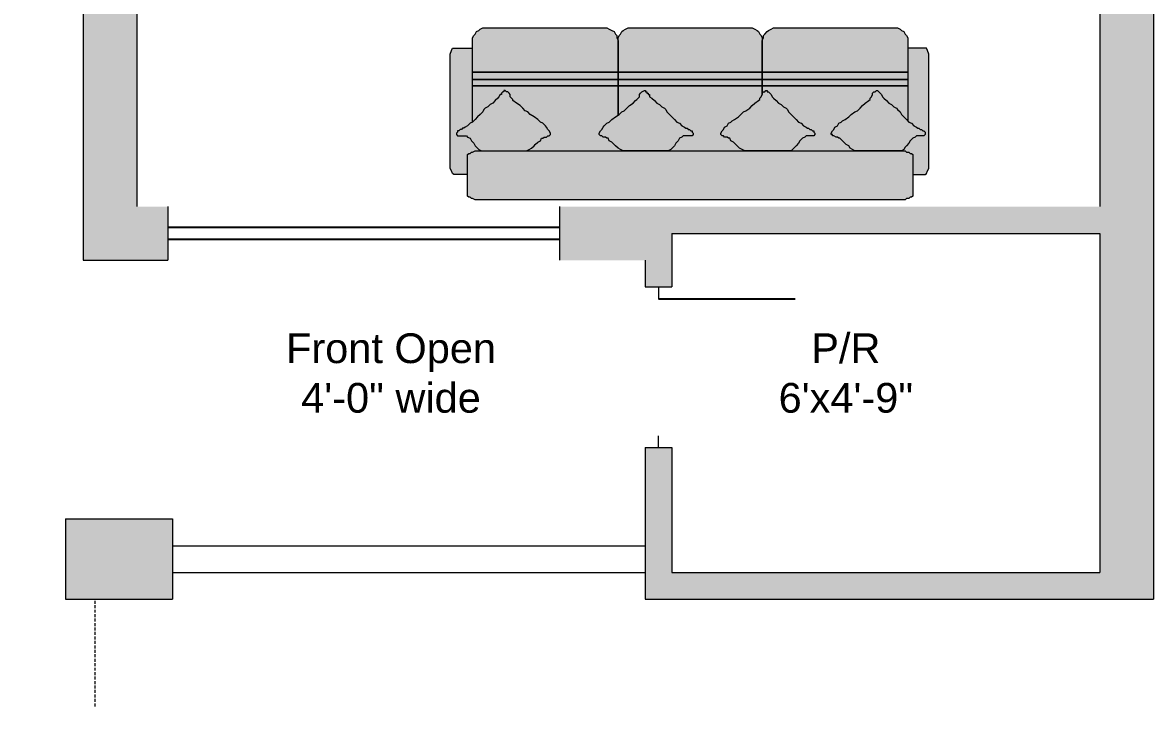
# Model space of a CAD drawing. Header units: inches. Extents: x 57 to 426, y 91 to 658.
# Drawn here: x 236 to 426.2, y 91 to 205.9 of the extents above; entities that cross this region are included whole.
import ezdxf

# ---------------------------------------------------------------- set-up
doc = ezdxf.new("R2010")
doc.units = ezdxf.units.IN
doc.header["$MEASUREMENT"] = 0
doc.linetypes.add('DASHED', pattern=[0.75, 0.5, -0.25])
for name, color, linetype in [('dim', 5, 'Continuous'), ('doors', 7, 'Continuous'), ('labels', 7, 'Continuous'), ('windows', 130, 'Continuous')]:
    doc.layers.add(name, color=color, linetype=linetype)
for name, color, linetype, lineweight in [('FURN', 144, 'Continuous', 18), ('FURNITURE', 144, 'Continuous', 9), ('line', 7, 'Continuous', 13)]:
    doc.layers.add(name, color=color, linetype=linetype, lineweight=lineweight)
doc.styles.get("Standard").update_dxf_attribs({"font": 'arial.ttf'})

# ---------------------------------------------------------------- blocks, each defined once
blk = doc.blocks.new('afdsaf')
at = {"layer": 'FURNITURE'}
h = blk.add_hatch(color=251, dxfattribs=at)
h.dxf.hatch_style = 1
h.paths.add_polyline_path([(-12.02, 19.15), (-12.02, 14.2), (-12.44, 13.92), (-13.07, 13.5), (-13.28, 13.28), (-13.5, 13.07), (-13.92, 12.86), (-14.34, 12.44), (-14.55, 12.23), (-14.76, 11.81), (-14.97, 11.6), (-15.18, 11.18), (-15.18, 10.97), (-14.97, 10.75), (-14.76, 10.75), (-14.55, 10.54), (-14.13, 10.54), (-13.92, 10.33), (-13.71, 10.33), (-13.5, 9.91), (-13.07, 9.7), (-12.65, 9.28), (-12.44, 9.07), (-12.02, 8.65), (-11.6, 8.43), (-11.18, 8.22), (-27.41, 8.22), (-26.99, 8.43), (-26.57, 8.65), (-26.15, 9.07), (-25.94, 9.28), (-25.51, 9.7), (-25.09, 9.91), (-24.88, 10.33), (-24.67, 10.33), (-24.46, 10.54), (-24.04, 10.54), (-23.83, 10.75), (-23.62, 10.75), (-23.41, 10.97), (-23.41, 11.18), (-23.62, 11.6), (-23.83, 11.81), (-24.04, 12.23), (-24.25, 12.44), (-24.67, 12.86), (-25.09, 13.07), (-25.3, 13.28), (-25.51, 13.5), (-26.15, 13.92), (-26.78, 14.34), (-27.2, 14.76), (-27.62, 14.97), (-28.05, 15.39), (-28.47, 15.82), (-29.1, 16.24), (-29.73, 16.66), (-29.73, 16.87), (-29.94, 17.08), (-30.15, 17.29), (-30.15, 17.71), (-30.36, 17.92), (-30.58, 18.13), (-30.79, 18.13), (-31, 18.35), (-31.21, 18.35), (-31.21, 18.13), (-31.42, 18.13), (-31.63, 17.92), (-31.63, 17.71), (-31.84, 17.71), (-32.05, 17.29), (-32.26, 17.08), (-32.68, 16.66), (-33.11, 16.24), (-33.53, 16.03), (-33.95, 15.6), (-34.37, 15.39), (-34.58, 15.18), (-34.79, 14.76), (-35.21, 14.34), (-35.64, 13.92), (-36.06, 13.5), (-36.48, 13.07), (-36.48, 19.15)])
h.paths.add_polyline_path([(12.23, 19.15), (12.23, 17.71), (12.02, 17.29), (11.81, 17.08), (11.81, 16.87), (11.6, 16.66), (10.97, 16.24), (10.54, 15.82), (10.12, 15.39), (9.49, 14.97), (9.07, 14.76), (8.65, 14.34), (8.22, 13.92), (7.59, 13.5), (7.17, 13.28), (6.96, 13.07), (6.54, 12.86), (6.33, 12.44), (5.9, 12.23), (5.69, 11.81), (5.48, 11.6), (5.27, 11.18), (5.27, 10.97), (5.48, 10.75), (5.69, 10.75), (5.9, 10.54), (6.33, 10.54), (6.54, 10.33), (6.75, 10.33), (6.96, 9.91), (7.38, 9.7), (7.8, 9.28), (8.01, 9.07), (8.43, 8.65), (8.86, 8.43), (9.28, 8.22), (-3.58, 8.22), (-3.16, 8.43), (-2.74, 8.86), (-2.53, 9.07), (-2.32, 9.49), (-1.9, 9.91), (-1.69, 10.33), (-1.27, 10.54), (-1.05, 10.75), (-0.63, 10.75), (-0.42, 10.75), (0, 10.75), (0.21, 10.75), (0.42, 10.75), (0.63, 10.97), (0.63, 11.18), (0.42, 11.39), (0.42, 11.6), (0.21, 11.6), (0, 11.81), (-0.21, 11.81), (-0.42, 12.02), (-0.63, 12.02), (-0.84, 12.23), (-1.27, 12.44), (-1.69, 12.86), (-2.11, 13.07), (-2.53, 13.5), (-2.95, 13.92), (-3.37, 14.34), (-3.8, 14.76), (-4.01, 15.18), (-4.22, 15.39), (-4.64, 15.6), (-5.06, 16.03), (-5.48, 16.24), (-5.9, 16.66), (-6.33, 17.08), (-6.75, 17.29), (-6.75, 17.71), (-6.96, 17.71), (-6.96, 17.92), (-7.17, 17.92), (-7.17, 18.13), (-7.38, 18.13), (-7.38, 18.35), (-7.59, 18.35), (-8.01, 18.13), (-8.22, 17.92), (-8.43, 17.71), (-8.43, 17.29), (-8.65, 17.08), (-8.86, 16.87), (-9.07, 16.66), (-9.49, 16.24), (-10.12, 15.82), (-10.54, 15.39), (-10.97, 14.97), (-11.39, 14.76), (-11.81, 14.34), (-12.02, 14.2), (-12.02, 19.15)])
h.paths.add_polyline_path([(36.69, 19.15), (36.69, 13.28), (36.48, 13.5), (36.06, 13.92), (35.64, 14.34), (35.43, 14.76), (35, 15.18), (34.79, 15.39), (34.37, 15.6), (33.95, 16.03), (33.53, 16.24), (33.11, 16.66), (32.68, 17.08), (32.47, 17.29), (32.26, 17.71), (32.05, 17.92), (31.84, 18.13), (31.63, 18.35), (31.42, 18.35), (31.21, 18.13), (31, 18.13), (30.79, 17.92), (30.79, 17.71), (30.58, 17.29), (30.36, 17.08), (30.36, 16.87), (30.15, 16.66), (29.52, 16.24), (29.1, 15.82), (28.68, 15.39), (28.26, 14.97), (27.83, 14.76), (27.2, 14.34), (26.78, 13.92), (26.15, 13.5), (25.73, 13.28), (25.51, 13.07), (25.09, 12.86), (24.88, 12.44), (24.46, 12.23), (24.25, 11.81), (24.04, 11.6), (23.83, 11.18), (23.83, 10.97), (24.04, 10.97), (24.04, 10.75), (24.25, 10.75), (24.67, 10.54), (24.88, 10.54), (25.09, 10.33), (25.3, 10.33), (25.73, 9.91), (25.94, 9.7), (26.36, 9.28), (26.78, 9.07), (26.99, 8.65), (27.41, 8.43), (27.83, 8.22), (17.08, 8.22), (17.29, 8.43), (17.71, 8.86), (17.92, 9.07), (18.35, 9.49), (18.56, 9.91), (18.98, 10.33), (19.4, 10.54), (19.61, 10.75), (19.82, 10.75), (20.03, 10.75), (20.45, 10.75), (20.66, 10.75), (20.88, 10.75), (21.09, 10.97), (21.09, 11.18), (20.88, 11.39), (20.88, 11.6), (20.66, 11.6), (20.45, 11.81), (20.24, 11.81), (20.03, 12.02), (19.82, 12.02), (19.61, 12.23), (19.19, 12.44), (18.77, 12.86), (18.35, 13.07), (17.92, 13.5), (17.5, 13.92), (17.08, 14.34), (16.66, 14.76), (16.45, 15.18), (16.24, 15.39), (15.82, 15.6), (15.39, 16.03), (14.97, 16.24), (14.55, 16.66), (14.13, 17.08), (13.92, 17.29), (13.71, 17.71), (13.5, 17.92), (13.28, 18.13), (13.07, 18.13), (13.07, 18.35), (12.86, 18.35), (12.65, 18.13), (12.44, 18.13), (12.23, 17.92), (12.23, 19.15)])
h.paths.add_polyline_path([(12.23, 21.52), (12.23, 26.78), (12.44, 27.2), (12.44, 27.62), (12.65, 27.83), (13.07, 28.26), (13.28, 28.47), (13.71, 28.68), (14.13, 28.89), (14.55, 28.89), (34.37, 28.89), (35, 28.89), (35.43, 28.68), (35.64, 28.47), (36.06, 28.26), (36.27, 27.83), (36.48, 27.62), (36.69, 27.2), (36.69, 26.78), (36.69, 21.52)])
h.paths.add_polyline_path([(12.23, 21.52), (-12.02, 21.52), (-12.02, 26.78), (-12.02, 27.2), (-11.81, 27.62), (-11.6, 27.83), (-11.39, 28.26), (-11.18, 28.47), (-10.75, 28.68), (-10.33, 28.89), (-9.91, 28.89), (10.12, 28.89), (10.54, 28.89), (10.97, 28.68), (11.39, 28.47), (11.6, 28.26), (11.81, 27.83), (12.02, 27.62), (12.23, 27.2), (12.23, 26.78)])
h.paths.add_polyline_path([(-14.34, 28.89), (-13.92, 28.89), (-13.5, 28.68), (-13.07, 28.47), (-12.65, 28.26), (-12.44, 27.83), (-12.23, 27.62), (-12.23, 27.2), (-12.02, 26.78), (-12.02, 21.52), (-36.48, 21.52), (-36.48, 26.78), (-36.48, 27.2), (-36.27, 27.62), (-36.06, 27.83), (-35.85, 28.26), (-35.43, 28.47), (-35.21, 28.68), (-34.79, 28.89), (-34.16, 28.89)])
h.paths.add_polyline_path([(-12.02, 21.45), (-12.02, 20.3), (-36.48, 20.3), (-36.48, 21.45)])
h.paths.add_polyline_path([(12.23, 20.23), (12.23, 19.22), (-12.02, 19.22), (-12.02, 20.23)])
h.paths.add_polyline_path([(12.23, 21.45), (12.23, 20.3), (-12.02, 20.3), (-12.02, 21.45)])
h.paths.add_polyline_path([(36.69, 21.45), (36.69, 20.3), (12.23, 20.3), (12.23, 21.45)])
h.paths.add_polyline_path([(36.69, 20.23), (36.69, 19.22), (12.23, 19.22), (12.23, 20.23)])
h.paths.add_polyline_path([(-12.02, 20.23), (-12.02, 19.22), (-36.48, 19.22), (-36.48, 20.23)])
h = blk.add_hatch(color=251, dxfattribs=at)
h.dxf.hatch_style = 1
h.paths.add_polyline_path([(35.21, 8.22), (35.64, 8.22), (35.85, 8.22), (36.27, 8.22), (36.48, 8.01), (36.9, 8.01), (37.11, 7.8), (37.32, 7.8), (37.53, 7.59), (37.53, 7.38), (37.53, 0.84), (37.53, 0.63), (37.32, 0.42), (37.11, 0.42), (36.9, 0.21), (36.48, 0.21), (36.27, 0), (35.85, 0), (35.21, 0), (-35.21, 0), (-35.64, 0), (-36.06, 0), (-36.48, 0.21), (-36.69, 0.21), (-36.9, 0.42), (-37.11, 0.42), (-37.32, 0.63), (-37.32, 0.84), (-37.32, 7.38), (-37.32, 7.59), (-37.11, 7.8), (-36.9, 7.8), (-36.69, 8.01), (-36.48, 8.01), (-36.06, 8.22), (-35.64, 8.22), (-35.21, 8.22)])
h.paths.add_polyline_path([(40.26, 6.12), (40.26, 5.27), (40.05, 4.85), (39.84, 4.43), (39.63, 4.22), (37.53, 4.22), (37.53, 7.38), (37.53, 7.59), (37.32, 7.8), (37.11, 7.8), (36.9, 8.01), (36.48, 8.01), (36.27, 8.22), (35.85, 8.22), (35.64, 8.22), (36.06, 8.43), (36.27, 8.86), (36.48, 9.07), (36.9, 9.49), (37.11, 9.91), (37.53, 10.33), (37.96, 10.54), (38.17, 10.75), (38.38, 10.75), (38.59, 10.75), (39.01, 10.75), (39.22, 10.75), (39.43, 10.75), (39.64, 10.97), (39.64, 11.18), (39.64, 11.39), (39.43, 11.6), (39.22, 11.6), (39.01, 11.81), (38.8, 11.81), (38.59, 12.02), (38.38, 12.02), (38.17, 12.23), (37.75, 12.44), (37.32, 12.86), (36.9, 13.07), (36.69, 13.28), (36.69, 25.51), (39.63, 25.51), (39.84, 25.51), (40.05, 25.09), (40.26, 24.46), (40.26, 23.62)])
h.paths.add_polyline_path([(-36.48, 13.07), (-36.9, 12.86), (-37.32, 12.44), (-37.75, 12.23), (-37.96, 12.02), (-38.17, 12.02), (-38.38, 11.81), (-38.59, 11.81), (-38.8, 11.6), (-39.01, 11.6), (-39.01, 11.39), (-39.22, 11.18), (-39.22, 10.97), (-39.01, 10.75), (-38.8, 10.75), (-38.59, 10.75), (-38.17, 10.75), (-37.96, 10.75), (-37.53, 10.75), (-37.32, 10.54), (-36.9, 10.33), (-36.69, 9.91), (-36.27, 9.49), (-36.06, 9.07), (-35.85, 8.86), (-35.43, 8.43), (-35, 8.22), (-35.21, 8.22), (-35.64, 8.22), (-36.06, 8.22), (-36.48, 8.01), (-36.69, 8.01), (-36.9, 7.8), (-37.11, 7.8), (-37.32, 7.59), (-37.32, 7.38), (-37.32, 4.22), (-39.64, 4.22), (-39.85, 4.43), (-40.06, 4.85), (-40.28, 5.27), (-40.28, 6.12), (-40.28, 23.62), (-40.28, 24.46), (-40.06, 25.09), (-39.85, 25.51), (-39.64, 25.51), (-36.48, 25.51)])
h = blk.add_hatch(color=52, dxfattribs=at)
h.dxf.hatch_style = 1
h.paths.add_polyline_path([(-27.62, 14.97), (-27.2, 14.76), (-26.78, 14.34), (-26.15, 13.92), (-25.51, 13.5), (-25.3, 13.28), (-25.09, 13.07), (-24.67, 12.86), (-24.25, 12.44), (-24.04, 12.23), (-23.83, 11.81), (-23.62, 11.6), (-23.41, 11.18), (-23.41, 10.97), (-23.62, 10.75), (-23.83, 10.75), (-24.04, 10.54), (-24.46, 10.54), (-24.67, 10.33), (-24.88, 10.33), (-25.09, 9.91), (-25.51, 9.7), (-25.94, 9.28), (-26.15, 9.07), (-26.57, 8.65), (-26.99, 8.43), (-27.41, 8.22), (-27.83, 8.22), (-34.58, 8.22), (-35, 8.22), (-35.43, 8.43), (-35.85, 8.86), (-36.06, 9.07), (-36.27, 9.49), (-36.69, 9.91), (-36.9, 10.33), (-37.32, 10.54), (-37.53, 10.75), (-37.96, 10.75), (-38.17, 10.75), (-38.59, 10.75), (-38.8, 10.75), (-39.01, 10.75), (-39.22, 10.97), (-39.22, 11.18), (-39.01, 11.39), (-39.01, 11.6), (-38.8, 11.6), (-38.59, 11.81), (-38.38, 11.81), (-38.17, 12.02), (-37.96, 12.02), (-37.75, 12.23), (-37.32, 12.44), (-36.9, 12.86), (-36.48, 13.07), (-36.06, 13.5), (-35.64, 13.92), (-35.21, 14.34), (-34.79, 14.76), (-34.58, 15.18), (-34.37, 15.39), (-33.95, 15.6), (-33.53, 16.03), (-33.11, 16.24), (-32.68, 16.66), (-32.26, 17.08), (-32.05, 17.29), (-31.84, 17.71), (-31.63, 17.71), (-31.63, 17.92), (-31.42, 18.13), (-31.21, 18.13), (-31.21, 18.35), (-31, 18.35), (-30.79, 18.13), (-30.58, 18.13), (-30.36, 17.92), (-30.15, 17.71), (-30.15, 17.29), (-29.94, 17.08), (-29.73, 16.87), (-29.73, 16.66), (-29.1, 16.24), (-28.47, 15.82), (-28.05, 15.39)])
h.paths.add_polyline_path([(-3.8, 14.76), (-3.37, 14.34), (-2.95, 13.92), (-2.53, 13.5), (-2.11, 13.07), (-1.69, 12.86), (-1.27, 12.44), (-0.84, 12.23), (-0.63, 12.02), (-0.42, 12.02), (-0.21, 11.81), (0, 11.81), (0.21, 11.6), (0.42, 11.6), (0.42, 11.39), (0.63, 11.18), (0.63, 10.97), (0.42, 10.75), (0.21, 10.75), (0, 10.75), (-0.42, 10.75), (-0.63, 10.75), (-1.05, 10.75), (-1.27, 10.54), (-1.69, 10.33), (-1.9, 9.91), (-2.32, 9.49), (-2.53, 9.07), (-2.74, 8.86), (-3.16, 8.43), (-3.58, 8.22), (-4.01, 8.22), (-10.97, 8.22), (-11.18, 8.22), (-11.6, 8.43), (-12.02, 8.65), (-12.44, 9.07), (-12.65, 9.28), (-13.07, 9.7), (-13.5, 9.91), (-13.71, 10.33), (-13.92, 10.33), (-14.13, 10.54), (-14.55, 10.54), (-14.76, 10.75), (-14.97, 10.75), (-15.18, 10.97), (-15.18, 11.18), (-14.97, 11.6), (-14.76, 11.81), (-14.55, 12.23), (-14.34, 12.44), (-13.92, 12.86), (-13.5, 13.07), (-13.28, 13.28), (-13.07, 13.5), (-12.44, 13.92), (-11.81, 14.34), (-11.39, 14.76), (-10.97, 14.97), (-10.54, 15.39), (-10.12, 15.82), (-9.49, 16.24), (-9.07, 16.66), (-8.86, 16.87), (-8.65, 17.08), (-8.43, 17.29), (-8.43, 17.71), (-8.22, 17.92), (-8.01, 18.13), (-7.59, 18.35), (-7.38, 18.35), (-7.38, 18.13), (-7.17, 18.13), (-7.17, 17.92), (-6.96, 17.92), (-6.96, 17.71), (-6.75, 17.71), (-6.75, 17.29), (-6.33, 17.08), (-5.9, 16.66), (-5.48, 16.24), (-5.06, 16.03), (-4.64, 15.6), (-4.22, 15.39), (-4.01, 15.18)])
h.paths.add_polyline_path([(10.12, 15.39), (10.54, 15.82), (10.97, 16.24), (11.6, 16.66), (11.81, 16.87), (11.81, 17.08), (12.02, 17.29), (12.23, 17.71), (12.23, 17.92), (12.44, 18.13), (12.65, 18.13), (12.86, 18.35), (13.07, 18.35), (13.07, 18.13), (13.28, 18.13), (13.5, 17.92), (13.71, 17.71), (13.92, 17.29), (14.13, 17.08), (14.55, 16.66), (14.97, 16.24), (15.39, 16.03), (15.82, 15.6), (16.24, 15.39), (16.45, 15.18), (16.66, 14.76), (17.08, 14.34), (17.5, 13.92), (17.92, 13.5), (18.35, 13.07), (18.77, 12.86), (19.19, 12.44), (19.61, 12.23), (19.82, 12.02), (20.03, 12.02), (20.24, 11.81), (20.45, 11.81), (20.66, 11.6), (20.88, 11.6), (20.88, 11.39), (21.09, 11.18), (21.09, 10.97), (20.88, 10.75), (20.66, 10.75), (20.45, 10.75), (20.03, 10.75), (19.82, 10.75), (19.61, 10.75), (19.4, 10.54), (18.98, 10.33), (18.56, 9.91), (18.35, 9.49), (17.92, 9.07), (17.71, 8.86), (17.29, 8.43), (17.08, 8.22), (16.45, 8.22), (9.7, 8.22), (9.28, 8.22), (8.86, 8.43), (8.43, 8.65), (8.01, 9.07), (7.8, 9.28), (7.38, 9.7), (6.96, 9.91), (6.75, 10.33), (6.54, 10.33), (6.33, 10.54), (5.9, 10.54), (5.69, 10.75), (5.48, 10.75), (5.27, 10.97), (5.27, 11.18), (5.48, 11.6), (5.69, 11.81), (5.9, 12.23), (6.33, 12.44), (6.54, 12.86), (6.96, 13.07), (7.17, 13.28), (7.59, 13.5), (8.22, 13.92), (8.65, 14.34), (9.07, 14.76), (9.49, 14.97)])
h.paths.add_polyline_path([(28.68, 15.39), (29.1, 15.82), (29.52, 16.24), (30.15, 16.66), (30.36, 16.87), (30.36, 17.08), (30.58, 17.29), (30.79, 17.71), (30.79, 17.92), (31, 18.13), (31.21, 18.13), (31.42, 18.35), (31.63, 18.35), (31.84, 18.13), (32.05, 17.92), (32.26, 17.71), (32.47, 17.29), (32.68, 17.08), (33.11, 16.66), (33.53, 16.24), (33.95, 16.03), (34.37, 15.6), (34.79, 15.39), (35, 15.18), (35.43, 14.76), (35.64, 14.34), (36.06, 13.92), (36.48, 13.5), (36.9, 13.07), (37.32, 12.86), (37.75, 12.44), (38.17, 12.23), (38.38, 12.02), (38.59, 12.02), (38.8, 11.81), (39.01, 11.81), (39.22, 11.6), (39.43, 11.6), (39.64, 11.39), (39.64, 11.18), (39.64, 10.97), (39.43, 10.75), (39.22, 10.75), (39.01, 10.75), (38.59, 10.75), (38.38, 10.75), (38.17, 10.75), (37.96, 10.54), (37.53, 10.33), (37.11, 9.91), (36.9, 9.49), (36.48, 9.07), (36.27, 8.86), (36.06, 8.43), (35.64, 8.22), (35, 8.22), (28.26, 8.22), (27.83, 8.22), (27.41, 8.43), (26.99, 8.65), (26.78, 9.07), (26.36, 9.28), (25.94, 9.7), (25.73, 9.91), (25.3, 10.33), (25.09, 10.33), (24.88, 10.54), (24.67, 10.54), (24.25, 10.75), (24.04, 10.75), (24.04, 10.97), (23.83, 10.97), (23.83, 11.18), (24.04, 11.6), (24.25, 11.81), (24.46, 12.23), (24.88, 12.44), (25.09, 12.86), (25.51, 13.07), (25.73, 13.28), (26.15, 13.5), (26.78, 13.92), (27.2, 14.34), (27.83, 14.76), (28.26, 14.97)])
at = {"layer": 'FURNITURE', "color": 7}
for p, q in [((-35.43, 28.47), (-35.21, 28.68)), ((-35.21, 28.68), (-34.79, 28.89)), ((-34.79, 28.89), (-34.16, 28.89)), ((-34.16, 28.89), (-14.34, 28.89)), ((-14.34, 28.89), (-13.92, 28.89)), ((-13.92, 28.89), (-13.5, 28.68)), ((-13.5, 28.68), (-13.07, 28.47)), ((-11.18, 28.47), (-10.75, 28.68)), ((-10.75, 28.68), (-10.33, 28.89)), ((-10.33, 28.89), (-9.91, 28.89)), ((-9.91, 28.89), (10.12, 28.89)), ((10.12, 28.89), (10.54, 28.89)), ((10.54, 28.89), (10.97, 28.68)), ((10.97, 28.68), (11.39, 28.47)), ((13.28, 28.47), (13.71, 28.68)), ((13.71, 28.68), (14.13, 28.89)), ((14.13, 28.89), (14.55, 28.89)), ((14.55, 28.89), (34.37, 28.89)), ((34.37, 28.89), (35, 28.89)), ((35, 28.89), (35.43, 28.68)), ((35.43, 28.68), (35.64, 28.47)), ((-36.48, 27.2), (-36.27, 27.62)), ((-36.48, 26.78), (-36.48, 27.2)), ((-36.48, 13.07), (-36.48, 26.78)), ((-36.27, 27.62), (-36.06, 27.83)), ((-36.06, 27.83), (-35.85, 28.26)), ((-35.85, 28.26), (-35.43, 28.47)), ((-13.07, 28.47), (-12.65, 28.26)), ((-12.65, 28.26), (-12.44, 27.83)), ((-12.44, 27.83), (-12.23, 27.62)), ((-12.23, 27.62), (-12.23, 27.2)), ((-12.23, 27.2), (-12.02, 26.78)), ((-12.02, 27.2), (-11.81, 27.62)), ((-12.02, 26.78), (-12.02, 27.2)), ((-12.02, 26.78), (-12.02, 14.2)), ((-12.02, 14.2), (-12.02, 26.78)), ((-11.81, 27.62), (-11.6, 27.83)), ((-11.6, 27.83), (-11.39, 28.26)), ((-11.39, 28.26), (-11.18, 28.47)), ((11.39, 28.47), (11.6, 28.26)), ((11.6, 28.26), (11.81, 27.83)), ((11.81, 27.83), (12.02, 27.62)), ((12.02, 27.62), (12.23, 27.2)), ((12.23, 26.78), (12.44, 27.2)), ((12.23, 27.2), (12.23, 26.78)), ((12.23, 17.71), (12.23, 26.78)), ((12.23, 26.78), (12.23, 17.71)), ((12.44, 27.62), (12.65, 27.83)), ((12.44, 27.2), (12.44, 27.62)), ((12.65, 27.83), (13.07, 28.26)), ((13.07, 28.26), (13.28, 28.47)), ((35.64, 28.47), (36.06, 28.26)), ((36.06, 28.26), (36.27, 27.83)), ((36.27, 27.83), (36.48, 27.62)), ((36.48, 27.62), (36.69, 27.2)), ((36.69, 27.2), (36.69, 26.78)), ((36.69, 26.78), (36.69, 13.28)), ((-40.28, 24.46), (-40.06, 25.09)), ((-40.06, 25.09), (-39.85, 25.51)), ((-39.85, 25.51), (-39.64, 25.51)), ((-39.64, 25.51), (-36.48, 25.51)), ((39.63, 25.51), (36.69, 25.51)), ((39.84, 25.51), (39.63, 25.51)), ((40.05, 25.09), (39.84, 25.51)), ((40.26, 24.46), (40.05, 25.09)), ((-40.28, 23.62), (-40.28, 24.46)), ((-40.28, 6.12), (-40.28, 23.62)), ((40.26, 23.62), (40.26, 24.46)), ((40.26, 6.12), (40.26, 23.62)), ((-36.48, 21.52), (36.69, 21.52)), ((-36.48, 21.45), (36.69, 21.45)), ((-36.48, 20.3), (36.69, 20.3)), ((-36.48, 20.23), (36.69, 20.23)), ((-36.48, 19.22), (36.69, 19.22)), ((-36.48, 19.15), (36.69, 19.15)), ((-32.05, 17.29), (-32.26, 17.08)), ((-31.84, 17.71), (-32.05, 17.29)), ((-31.63, 17.71), (-31.84, 17.71)), ((-31.42, 18.13), (-31.63, 17.92)), ((-31.63, 17.92), (-31.63, 17.71)), ((-31.63, 17.92), (-31.63, 17.92)), ((-31.21, 18.13), (-31.42, 18.13)), ((-31.21, 18.35), (-31.21, 18.13)), ((-31, 18.35), (-31.21, 18.35)), ((-31, 18.35), (-31, 18.35)), ((-30.79, 18.13), (-31, 18.35)), ((-30.58, 18.13), (-30.79, 18.13)), ((-30.36, 17.92), (-30.58, 18.13)), ((-30.15, 17.71), (-30.36, 17.92)), ((-30.15, 17.29), (-30.15, 17.71)), ((-29.94, 17.08), (-30.15, 17.29)), ((-8.65, 17.08), (-8.43, 17.29)), ((-8.43, 17.71), (-8.22, 17.92)), ((-8.43, 17.29), (-8.43, 17.71)), ((-8.22, 17.92), (-8.01, 18.13)), ((-8.01, 18.13), (-7.59, 18.35)), ((-8.01, 18.13), (-8.01, 18.13)), ((-7.59, 18.35), (-7.38, 18.35)), ((-7.59, 18.35), (-7.59, 18.35)), ((-7.38, 18.35), (-7.38, 18.13)), ((-7.38, 18.13), (-7.17, 18.13)), ((-7.17, 18.13), (-7.17, 17.92)), ((-7.17, 17.92), (-6.96, 17.92)), ((-6.96, 17.92), (-6.96, 17.71)), ((-6.96, 17.71), (-6.75, 17.71)), ((-6.75, 17.71), (-6.75, 17.29)), ((-6.75, 17.29), (-6.33, 17.08)), ((11.81, 17.08), (12.02, 17.29)), ((12.02, 17.29), (12.23, 17.71)), ((12.23, 17.92), (12.44, 18.13)), ((12.23, 17.71), (12.23, 17.92)), ((12.44, 18.13), (12.65, 18.13)), ((12.65, 18.13), (12.86, 18.35)), ((12.86, 18.35), (13.07, 18.35)), ((12.86, 18.35), (12.86, 18.35)), ((13.07, 18.35), (13.07, 18.13)), ((13.07, 18.13), (13.28, 18.13)), ((13.28, 18.13), (13.5, 17.92)), ((13.5, 17.92), (13.71, 17.71)), ((13.5, 17.92), (13.5, 17.92)), ((13.71, 17.71), (13.71, 17.71)), ((13.71, 17.71), (13.92, 17.29)), ((13.92, 17.29), (14.13, 17.08)), ((30.36, 17.08), (30.58, 17.29)), ((30.58, 17.29), (30.79, 17.71)), ((30.79, 17.92), (31, 18.13)), ((30.79, 17.71), (30.79, 17.92)), ((31, 18.13), (31.21, 18.13)), ((31.21, 18.13), (31.42, 18.35)), ((31.42, 18.35), (31.63, 18.35)), ((31.63, 18.35), (31.84, 18.13)), ((31.63, 18.35), (31.63, 18.35)), ((31.84, 18.13), (32.05, 17.92)), ((31.84, 18.13), (31.84, 18.13)), ((32.05, 17.92), (32.26, 17.71)), ((32.05, 17.92), (32.05, 17.92)), ((32.26, 17.71), (32.26, 17.71)), ((32.26, 17.71), (32.47, 17.29)), ((32.47, 17.29), (32.68, 17.08)), ((-34.37, 15.39), (-34.58, 15.18)), ((-33.95, 15.6), (-34.37, 15.39)), ((-33.53, 16.03), (-33.95, 15.6)), ((-33.11, 16.24), (-33.53, 16.03)), ((-32.68, 16.66), (-33.11, 16.24)), ((-32.26, 17.08), (-32.68, 16.66)), ((-29.73, 16.87), (-29.94, 17.08)), ((-29.73, 16.66), (-29.73, 16.87)), ((-29.1, 16.24), (-29.73, 16.66)), ((-28.47, 15.82), (-29.1, 16.24)), ((-28.05, 15.39), (-28.47, 15.82)), ((-27.62, 14.97), (-28.05, 15.39)), ((-10.97, 14.97), (-10.54, 15.39)), ((-10.54, 15.39), (-10.12, 15.82)), ((-10.12, 15.82), (-9.49, 16.24)), ((-9.49, 16.24), (-9.07, 16.66)), ((-9.07, 16.66), (-8.86, 16.87)), ((-8.86, 16.87), (-8.65, 17.08)), ((-6.33, 17.08), (-5.9, 16.66)), ((-5.9, 16.66), (-5.48, 16.24)), ((-5.48, 16.24), (-5.06, 16.03)), ((-5.06, 16.03), (-4.64, 15.6)), ((-4.64, 15.6), (-4.22, 15.39)), ((-4.22, 15.39), (-4.01, 15.18)), ((9.49, 14.97), (10.12, 15.39)), ((10.12, 15.39), (10.54, 15.82)), ((10.54, 15.82), (10.97, 16.24)), ((10.97, 16.24), (11.6, 16.66)), ((11.6, 16.66), (11.81, 16.87)), ((11.81, 16.87), (11.81, 17.08)), ((14.13, 17.08), (14.55, 16.66)), ((14.55, 16.66), (14.97, 16.24)), ((14.97, 16.24), (15.39, 16.03)), ((15.39, 16.03), (15.82, 15.6)), ((15.82, 15.6), (16.24, 15.39)), ((16.24, 15.39), (16.45, 15.18)), ((28.26, 14.97), (28.68, 15.39)), ((28.68, 15.39), (29.1, 15.82)), ((29.1, 15.82), (29.52, 16.24)), ((29.52, 16.24), (30.15, 16.66)), ((30.15, 16.66), (30.36, 16.87)), ((30.36, 16.87), (30.36, 17.08)), ((32.68, 17.08), (33.11, 16.66)), ((33.11, 16.66), (33.53, 16.24)), ((33.53, 16.24), (33.95, 16.03)), ((33.95, 16.03), (34.37, 15.6)), ((34.37, 15.6), (34.79, 15.39)), ((34.79, 15.39), (35, 15.18)), ((-36.06, 13.5), (-36.48, 13.07)), ((-35.64, 13.92), (-36.06, 13.5)), ((-35.21, 14.34), (-35.64, 13.92)), ((-34.79, 14.76), (-35.21, 14.34)), ((-34.58, 15.18), (-34.79, 14.76)), ((-27.2, 14.76), (-27.62, 14.97)), ((-26.78, 14.34), (-27.2, 14.76)), ((-26.15, 13.92), (-26.78, 14.34)), ((-25.51, 13.5), (-26.15, 13.92)), ((-25.3, 13.28), (-25.51, 13.5)), ((-13.28, 13.28), (-13.07, 13.5)), ((-13.07, 13.5), (-12.44, 13.92)), ((-12.44, 13.92), (-11.81, 14.34)), ((-11.81, 14.34), (-11.39, 14.76)), ((-11.39, 14.76), (-10.97, 14.97)), ((-4.01, 15.18), (-3.8, 14.76)), ((-3.8, 14.76), (-3.37, 14.34)), ((-3.37, 14.34), (-2.95, 13.92)), ((-2.95, 13.92), (-2.53, 13.5)), ((-2.53, 13.5), (-2.11, 13.07)), ((7.17, 13.28), (7.59, 13.5)), ((7.59, 13.5), (8.22, 13.92)), ((8.22, 13.92), (8.65, 14.34)), ((8.65, 14.34), (9.07, 14.76)), ((9.07, 14.76), (9.49, 14.97)), ((16.45, 15.18), (16.66, 14.76)), ((16.66, 14.76), (17.08, 14.34)), ((17.08, 14.34), (17.5, 13.92)), ((17.5, 13.92), (17.92, 13.5)), ((17.92, 13.5), (18.35, 13.07)), ((25.73, 13.28), (26.15, 13.5)), ((26.15, 13.5), (26.78, 13.92)), ((26.78, 13.92), (27.2, 14.34)), ((27.2, 14.34), (27.83, 14.76)), ((27.83, 14.76), (28.26, 14.97)), ((35, 15.18), (35.43, 14.76)), ((35.43, 14.76), (35.64, 14.34)), ((35.64, 14.34), (36.06, 13.92)), ((36.06, 13.92), (36.48, 13.5)), ((36.48, 13.5), (36.9, 13.07)), ((-39.01, 11.6), (-39.01, 11.39)), ((-38.8, 11.6), (-39.01, 11.6)), ((-38.59, 11.81), (-38.8, 11.6)), ((-38.38, 11.81), (-38.59, 11.81)), ((-38.17, 12.02), (-38.38, 11.81)), ((-37.96, 12.02), (-38.17, 12.02)), ((-37.75, 12.23), (-37.96, 12.02)), ((-37.32, 12.44), (-37.75, 12.23)), ((-36.9, 12.86), (-37.32, 12.44)), ((-36.48, 13.07), (-36.9, 12.86)), ((-25.09, 13.07), (-25.3, 13.28)), ((-24.67, 12.86), (-25.09, 13.07)), ((-24.25, 12.44), (-24.67, 12.86)), ((-24.04, 12.23), (-24.25, 12.44)), ((-23.83, 11.81), (-24.04, 12.23)), ((-23.62, 11.6), (-23.83, 11.81)), ((-23.41, 11.18), (-23.62, 11.6)), ((-15.18, 11.18), (-14.97, 11.6)), ((-14.97, 11.6), (-14.76, 11.81)), ((-14.76, 11.81), (-14.55, 12.23)), ((-14.55, 12.23), (-14.34, 12.44)), ((-14.34, 12.44), (-13.92, 12.86)), ((-13.92, 12.86), (-13.5, 13.07)), ((-13.5, 13.07), (-13.28, 13.28)), ((-2.11, 13.07), (-1.69, 12.86)), ((-1.69, 12.86), (-1.27, 12.44)), ((-1.27, 12.44), (-0.84, 12.23)), ((-0.84, 12.23), (-0.63, 12.02)), ((-0.63, 12.02), (-0.42, 12.02)), ((-0.42, 12.02), (-0.21, 11.81)), ((-0.21, 11.81), (0, 11.81)), ((0, 11.81), (0.21, 11.6)), ((0.21, 11.6), (0.42, 11.6)), ((0.42, 11.6), (0.42, 11.39)), ((5.27, 11.18), (5.48, 11.6)), ((5.48, 11.6), (5.69, 11.81)), ((5.69, 11.81), (5.9, 12.23)), ((5.9, 12.23), (6.33, 12.44)), ((6.33, 12.44), (6.54, 12.86)), ((6.54, 12.86), (6.96, 13.07)), ((6.96, 13.07), (7.17, 13.28)), ((18.35, 13.07), (18.77, 12.86)), ((18.77, 12.86), (19.19, 12.44)), ((19.19, 12.44), (19.61, 12.23)), ((19.61, 12.23), (19.82, 12.02)), ((19.82, 12.02), (20.03, 12.02)), ((20.03, 12.02), (20.24, 11.81)), ((20.24, 11.81), (20.45, 11.81)), ((20.45, 11.81), (20.66, 11.6)), ((20.66, 11.6), (20.88, 11.6)), ((20.88, 11.6), (20.88, 11.39)), ((23.83, 11.18), (24.04, 11.6)), ((24.04, 11.6), (24.25, 11.81)), ((24.25, 11.81), (24.46, 12.23)), ((24.46, 12.23), (24.88, 12.44)), ((24.88, 12.44), (25.09, 12.86)), ((25.09, 12.86), (25.51, 13.07)), ((25.51, 13.07), (25.73, 13.28)), ((36.9, 13.07), (37.32, 12.86)), ((37.32, 12.86), (37.75, 12.44)), ((37.75, 12.44), (38.17, 12.23)), ((38.17, 12.23), (38.38, 12.02)), ((38.38, 12.02), (38.59, 12.02)), ((38.59, 12.02), (38.8, 11.81)), ((38.8, 11.81), (39.01, 11.81)), ((39.01, 11.81), (39.22, 11.6)), ((39.22, 11.6), (39.43, 11.6)), ((39.43, 11.6), (39.64, 11.39)), ((-39.01, 11.39), (-39.22, 11.18)), ((-39.22, 11.18), (-39.22, 10.97)), ((-39.22, 10.97), (-39.01, 10.75)), ((-39.01, 10.75), (-38.8, 10.75)), ((-38.8, 10.75), (-38.59, 10.75)), ((-38.59, 10.75), (-38.17, 10.75)), ((-38.17, 10.75), (-37.96, 10.75)), ((-37.96, 10.75), (-37.53, 10.75)), ((-37.53, 10.75), (-37.32, 10.54)), ((-37.32, 10.54), (-36.9, 10.33)), ((-36.9, 10.33), (-36.69, 9.91)), ((-36.69, 9.91), (-36.27, 9.49)), ((-25.94, 9.28), (-25.51, 9.7)), ((-25.51, 9.7), (-25.09, 9.91)), ((-25.09, 9.91), (-24.88, 10.33)), ((-24.88, 10.33), (-24.67, 10.33)), ((-24.67, 10.33), (-24.46, 10.54)), ((-24.46, 10.54), (-24.04, 10.54)), ((-24.04, 10.54), (-23.83, 10.75)), ((-23.83, 10.75), (-23.62, 10.75)), ((-23.62, 10.75), (-23.41, 10.97)), ((-23.41, 10.97), (-23.41, 11.18)), ((-23.41, 10.97), (-23.41, 10.97)), ((-15.18, 10.97), (-15.18, 11.18)), ((-15.18, 10.97), (-15.18, 10.97)), ((-14.97, 10.75), (-15.18, 10.97)), ((-14.76, 10.75), (-14.97, 10.75)), ((-14.55, 10.54), (-14.76, 10.75)), ((-14.13, 10.54), (-14.55, 10.54)), ((-13.92, 10.33), (-14.13, 10.54)), ((-13.71, 10.33), (-13.92, 10.33)), ((-13.5, 9.91), (-13.71, 10.33)), ((-13.07, 9.7), (-13.5, 9.91)), ((-12.65, 9.28), (-13.07, 9.7)), ((-1.9, 9.91), (-2.32, 9.49)), ((-1.69, 10.33), (-1.9, 9.91)), ((-1.27, 10.54), (-1.69, 10.33)), ((-1.05, 10.75), (-1.27, 10.54)), ((-0.63, 10.75), (-1.05, 10.75)), ((-0.42, 10.75), (-0.63, 10.75)), ((0, 10.75), (-0.42, 10.75)), ((0.21, 10.75), (0, 10.75)), ((0.42, 10.75), (0.21, 10.75)), ((0.42, 11.39), (0.63, 11.18)), ((0.63, 10.97), (0.42, 10.75)), ((0.63, 11.18), (0.63, 10.97)), ((5.27, 10.97), (5.27, 11.18)), ((5.27, 10.97), (5.27, 10.97)), ((5.48, 10.75), (5.27, 10.97)), ((5.69, 10.75), (5.48, 10.75)), ((5.9, 10.54), (5.69, 10.75)), ((6.33, 10.54), (5.9, 10.54)), ((6.54, 10.33), (6.33, 10.54)), ((6.75, 10.33), (6.54, 10.33)), ((6.96, 9.91), (6.75, 10.33)), ((7.38, 9.7), (6.96, 9.91)), ((7.8, 9.28), (7.38, 9.7)), ((18.56, 9.91), (18.35, 9.49)), ((18.98, 10.33), (18.56, 9.91)), ((19.4, 10.54), (18.98, 10.33)), ((19.61, 10.75), (19.4, 10.54)), ((19.82, 10.75), (19.61, 10.75)), ((20.03, 10.75), (19.82, 10.75)), ((20.45, 10.75), (20.03, 10.75)), ((20.66, 10.75), (20.45, 10.75)), ((20.88, 10.75), (20.66, 10.75)), ((20.88, 11.39), (21.09, 11.18)), ((21.09, 10.97), (20.88, 10.75)), ((21.09, 11.18), (21.09, 10.97)), ((23.83, 10.97), (23.83, 11.18)), ((24.04, 10.97), (23.83, 10.97)), ((24.04, 10.75), (24.04, 10.97)), ((24.25, 10.75), (24.04, 10.75)), ((24.67, 10.54), (24.25, 10.75)), ((24.88, 10.54), (24.67, 10.54)), ((25.09, 10.33), (24.88, 10.54)), ((25.3, 10.33), (25.09, 10.33)), ((25.73, 9.91), (25.3, 10.33)), ((25.94, 9.7), (25.73, 9.91)), ((26.36, 9.28), (25.94, 9.7)), ((37.11, 9.91), (36.9, 9.49)), ((37.53, 10.33), (37.11, 9.91)), ((37.96, 10.54), (37.53, 10.33)), ((38.17, 10.75), (37.96, 10.54)), ((38.38, 10.75), (38.17, 10.75)), ((38.59, 10.75), (38.38, 10.75)), ((39.01, 10.75), (38.59, 10.75)), ((39.22, 10.75), (39.01, 10.75)), ((39.43, 10.75), (39.22, 10.75)), ((39.64, 10.97), (39.43, 10.75)), ((39.64, 11.39), (39.64, 11.18)), ((39.64, 11.18), (39.64, 10.97)), ((-37.32, 7.59), (-37.11, 7.8)), ((-37.11, 7.8), (-36.9, 7.8)), ((-36.9, 7.8), (-36.69, 8.01)), ((-36.69, 8.01), (-36.48, 8.01)), ((-36.48, 8.01), (-36.06, 8.22)), ((-36.27, 9.49), (-36.06, 9.07)), ((-36.06, 9.07), (-35.85, 8.86)), ((-36.06, 8.22), (-35.64, 8.22)), ((-35.85, 8.86), (-35.43, 8.43)), ((-35.64, 8.22), (-35.21, 8.22)), ((-35.43, 8.43), (-35, 8.22)), ((-35.21, 8.22), (35.21, 8.22)), ((-35, 8.22), (-34.58, 8.22)), ((-34.58, 8.22), (-27.83, 8.22)), ((-27.83, 8.22), (-27.41, 8.22)), ((-27.41, 8.22), (-26.99, 8.43)), ((-26.99, 8.43), (-26.57, 8.65)), ((-26.57, 8.65), (-26.15, 9.07)), ((-26.15, 9.07), (-25.94, 9.28)), ((-12.44, 9.07), (-12.65, 9.28)), ((-12.02, 8.65), (-12.44, 9.07)), ((-11.6, 8.43), (-12.02, 8.65)), ((-11.18, 8.22), (-11.6, 8.43)), ((-10.97, 8.22), (-11.18, 8.22)), ((-4.01, 8.22), (-10.97, 8.22)), ((-3.58, 8.22), (-4.01, 8.22)), ((-3.16, 8.43), (-3.58, 8.22)), ((-2.74, 8.86), (-3.16, 8.43)), ((-2.53, 9.07), (-2.74, 8.86)), ((-2.32, 9.49), (-2.53, 9.07)), ((8.01, 9.07), (7.8, 9.28)), ((8.43, 8.65), (8.01, 9.07)), ((8.86, 8.43), (8.43, 8.65)), ((9.28, 8.22), (8.86, 8.43)), ((9.7, 8.22), (9.28, 8.22)), ((16.45, 8.22), (9.7, 8.22)), ((17.08, 8.22), (16.45, 8.22)), ((17.29, 8.43), (17.08, 8.22)), ((17.71, 8.86), (17.29, 8.43)), ((17.92, 9.07), (17.71, 8.86)), ((18.35, 9.49), (17.92, 9.07)), ((26.78, 9.07), (26.36, 9.28)), ((26.99, 8.65), (26.78, 9.07)), ((27.41, 8.43), (26.99, 8.65)), ((27.83, 8.22), (27.41, 8.43)), ((28.26, 8.22), (27.83, 8.22)), ((35, 8.22), (28.26, 8.22)), ((35.64, 8.22), (35, 8.22)), ((35.21, 8.22), (35.85, 8.22)), ((36.06, 8.43), (35.64, 8.22)), ((35.85, 8.22), (36.27, 8.22)), ((36.27, 8.86), (36.06, 8.43)), ((36.48, 9.07), (36.27, 8.86)), ((36.27, 8.22), (36.48, 8.01)), ((36.9, 9.49), (36.48, 9.07)), ((36.48, 8.01), (36.9, 8.01)), ((36.9, 8.01), (37.11, 7.8)), ((37.11, 7.8), (37.32, 7.8)), ((37.32, 7.8), (37.53, 7.59)), ((-40.28, 5.27), (-40.28, 6.12)), ((-37.32, 7.38), (-37.32, 7.59)), ((-37.32, 0.84), (-37.32, 7.38)), ((37.53, 7.59), (37.53, 7.38)), ((37.53, 7.38), (37.53, 0.84)), ((40.26, 5.27), (40.26, 6.12)), ((-40.06, 4.85), (-40.28, 5.27)), ((-39.85, 4.43), (-40.06, 4.85)), ((-39.64, 4.22), (-39.85, 4.43)), ((-37.32, 4.22), (-39.64, 4.22)), ((37.53, 4.22), (39.63, 4.22)), ((39.63, 4.22), (39.84, 4.43)), ((39.84, 4.43), (40.05, 4.85)), ((40.05, 4.85), (40.26, 5.27)), ((-37.32, 0.63), (-37.32, 0.84)), ((-37.11, 0.42), (-37.32, 0.63)), ((-36.9, 0.42), (-37.11, 0.42)), ((-36.69, 0.21), (-36.9, 0.42)), ((-36.48, 0.21), (-36.69, 0.21)), ((-36.06, 0), (-36.48, 0.21)), ((-35.64, 0), (-36.06, 0)), ((-35.21, 0), (-35.64, 0)), ((35.21, 0), (-35.21, 0)), ((35.85, 0), (35.21, 0)), ((36.27, 0), (35.85, 0)), ((36.48, 0.21), (36.27, 0)), ((36.9, 0.21), (36.48, 0.21)), ((37.11, 0.42), (36.9, 0.21)), ((37.32, 0.42), (37.11, 0.42)), ((37.53, 0.63), (37.32, 0.42)), ((37.53, 0.84), (37.53, 0.63))]:
    blk.add_line(p, q, dxfattribs=at)

msp = doc.modelspace()

# ---------------------------------------------------------------- hatches: boundary and pattern name
at = {"layer": 'dim'}
h = msp.add_hatch(color=38, dxfattribs=at)
h.paths.add_polyline_path([(57.22, 108.98), (75.22, 108.98), (75.22, 122.48), (66.22, 122.48), (66.22, 303.92), (135.22, 303.92), (135.22, 312.92), (135.17, 312.92), (66.22, 312.92), (66.22, 408.92), (178.72, 408.92), (178.72, 422.42), (174.22, 422.42), (174.22, 417.92), (66.22, 417.92), (66.22, 573.92), (174.22, 573.92), (174.22, 549.92), (178.72, 549.92), (178.72, 573.92), (178.72, 582.92), (66.22, 582.92), (66.22, 648.92), (196.72, 648.92), (196.72, 620.42), (201.22, 620.42), (201.22, 648.92), (417.22, 648.92), (417.22, 492.92), (307.72, 492.92), (307.72, 483.92), (417.22, 483.92), (417.22, 327.92), (387.22, 327.92), (387.22, 318.92), (417.22, 318.92), (417.22, 174.98), (326.33, 174.98), (326.33, 165.98), (340.72, 165.98), (340.72, 161.48), (345.22, 161.48), (345.22, 170.48), (417.22, 170.48), (417.22, 113.48), (345.22, 113.48), (345.22, 134.48), (340.72, 134.48), (340.72, 108.98), (426.22, 108.98), (426.22, 373.82), (426.22, 657.92), (57.22, 657.92)])
h.paths.add_polyline_path([(219.22, 573.92), (219.22, 582.92), (201.22, 582.92), (201.22, 587.42), (196.72, 587.42), (196.72, 582.92), (196.72, 573.92)], flags=17)
h.paths.add_polyline_path([(252.22, 573.92), (252.22, 569.42), (261.22, 569.42), (261.22, 582.92), (237.22, 582.92), (237.22, 573.92)], flags=17)
h.paths.add_polyline_path([(265.72, 483.92), (265.72, 492.92), (261.22, 492.92), (261.22, 497.42), (252.22, 497.42), (252.22, 492.92), (247.72, 492.92), (247.72, 483.92)], flags=17)
h.paths.add_polyline_path([(187.72, 312.92), (177.22, 312.92), (177.22, 303.92), (187.72, 303.92)], flags=17)
h.paths.add_polyline_path([(255.22, 318.92), (270.22, 318.92), (270.22, 327.92), (246.22, 327.92), (246.22, 312.92), (241.72, 312.92), (241.72, 303.92), (246.22, 303.92), (246.22, 299.42), (255.22, 299.42)], flags=17)
h.paths.add_polyline_path([(255.22, 257.42), (246.22, 257.42), (246.22, 165.98), (260.44, 165.98), (260.44, 174.98), (255.22, 174.98)], flags=17)
h.paths.add_polyline_path([(243.22, 122.48), (243.22, 108.98), (261.22, 108.98), (261.22, 122.48)], flags=17)

# ---------------------------------------------------------------- linework, layer by layer
at = {"layer": 'doors', "color": 42}
msp.add_line((342.97, 159.48), (365.97, 159.48), dxfattribs=at)
at = {"layer": 'line'}
for p, q in [((426.22, 657.92), (426.22, 108.98)), ((426.22, 373.82), (426.22, 108.98)), ((417.22, 318.92), (417.22, 174.98)), ((246.22, 269.42), (246.22, 165.98)), ((255.22, 257.42), (255.22, 174.98)), ((260.44, 174.98), (260.44, 165.98)), ((326.33, 174.98), (326.33, 165.98)), ((345.22, 170.48), (417.22, 170.48)), ((345.22, 170.48), (345.22, 161.48)), ((417.22, 170.48), (417.22, 113.48)), ((246.22, 165.98), (260.44, 165.98)), ((340.72, 165.98), (340.72, 161.48)), ((340.72, 161.48), (345.22, 161.48)), ((342.97, 161.48), (342.97, 159.48)), ((342.97, 134.48), (342.97, 136.48)), ((340.72, 134.48), (340.72, 108.98)), ((340.72, 134.48), (345.22, 134.48)), ((345.22, 134.48), (345.22, 113.48)), ((243.22, 122.48), (261.22, 122.48)), ((243.22, 122.48), (243.22, 108.98)), ((261.22, 122.48), (261.22, 108.98)), ((261.22, 122.48), (261.22, 108.98)), ((345.22, 113.48), (417.22, 113.48)), ((243.22, 108.98), (261.22, 108.98)), ((340.72, 108.98), (426.22, 108.98))]:
    msp.add_line(p, q, dxfattribs=at)
at = {"layer": 'line', "color": 8}
for p, q in [((261.22, 117.98), (340.72, 117.98)), ((261.22, 113.48), (340.72, 113.48))]:
    msp.add_line(p, q, dxfattribs=at)
at = {"layer": 'line', "linetype": 'DASHED'}
msp.add_line((248.22, 90.98), (248.22, 108.98), dxfattribs=at)
at = {"layer": 'windows'}
for p, q in [((326.33, 171.48), (260.44, 171.48)), ((326.33, 169.48), (260.44, 169.48))]:
    msp.add_line(p, q, dxfattribs=at)

# ---------------------------------------------------------------- block references
at = {"layer": 'FURN'}
msp.add_blockref('afdsaf', (348.2, 176.14), dxfattribs=at)

# ---------------------------------------------------------------- texts
at = {"layer": 'labels', "color": 3, "char_height": 5, "attachment_point": 5}
for s, insert in [('Front Open\\P4\'-0" wide', (297.99, 146.98)), ('P/R\\P6\'x4\'-9"', (374.49, 146.98))]:
    msp.add_mtext(s, dxfattribs=dict(at, insert=insert))

doc.saveas('drawing.dxf')
